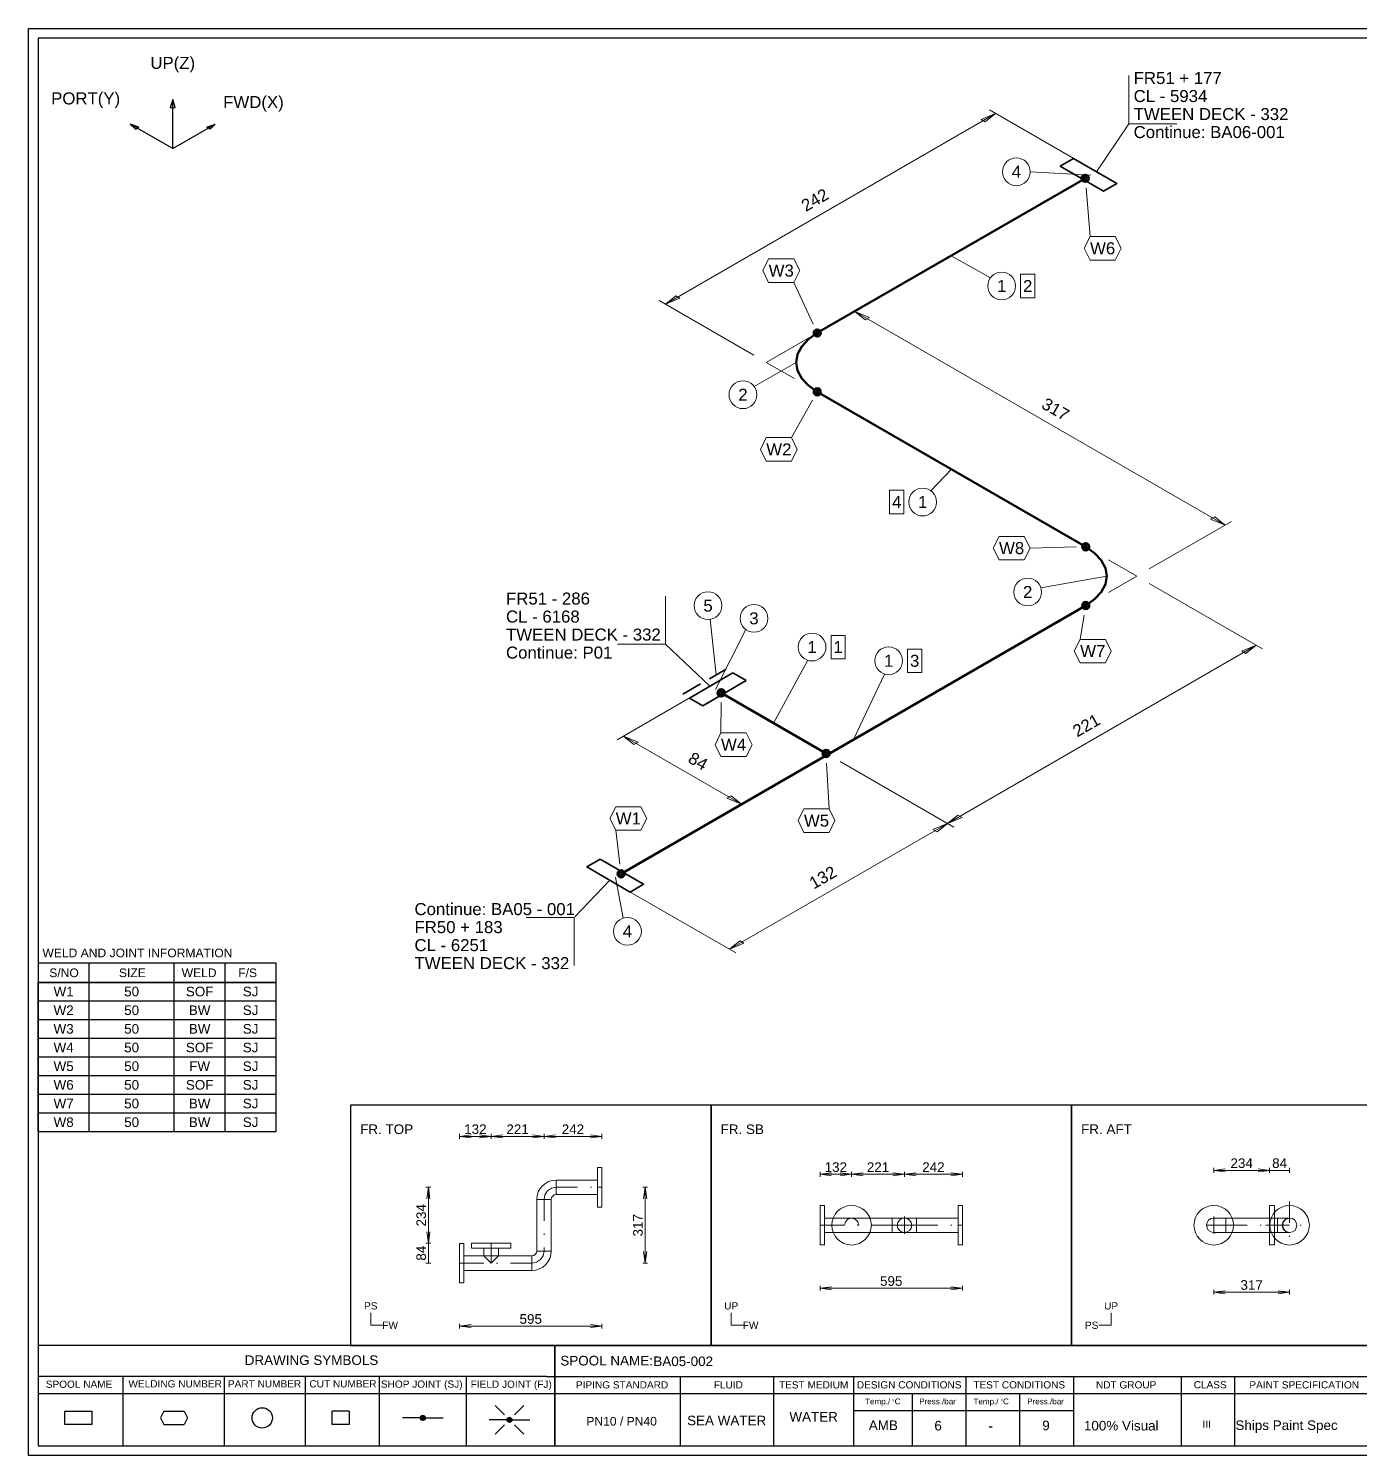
# Model space of a CAD drawing. Header units: millimetres. Extents: x 0 to 420, y 0 to 297.
# Drawn here: x 0 to 277.1, y 0 to 297 of the extents above; entities that cross this region are included whole.
import ezdxf
from ezdxf.enums import TextEntityAlignment as Align

# ---------------------------------------------------------------- set-up
doc = ezdxf.new("R2010")
doc.units = ezdxf.units.MM
doc.linetypes.add('DOTTED_DASHED5', pattern=[9.99997, 4.444431, -2.666659, 0.222222, -2.666659])
doc.linetypes.add('DOTTED_DASHED6', pattern=[10.0002, 4.444533, -2.66672, 0.222227, -2.66672])
for name, color, linetype in [('FramesFromTables', 40, 'Continuous'), ('I_Coordinates', 11, 'Continuous'), ('I_CutNumbers', 10, 'Continuous'), ('I_Dimensions', 4, 'Continuous'), ('I_OtherComponents', 2, 'Continuous'), ('I_PartNumbers', 9, 'Continuous'), ('I_Pipes', 1, 'Continuous'), ('I_Tags', 8, 'Continuous'), ('SymbolsOnDrawingSheet', 1, 'Continuous'), ('TextFromTables', 2, 'Continuous'), ('TextFromTextBoxes', 2, 'Continuous')]:
    doc.layers.add(name, color=color, linetype=linetype)
doc.styles.add('Cadmatic Default Text', font='arial.ttf')

# ---------------------------------------------------------------- blocks, each defined once
blk = doc.blocks.new('BA01728716379_PRT_1_3')
at = {"layer": 'I_Pipes', "linetype": 'ByBlock', "lineweight": 50}
blk.add_line((92.11, 135.43), (113.95, 122.82), dxfattribs=at)
blk = doc.blocks.new('BA01728716379_PRT_8_3')
at = {"layer": 'I_OtherComponents', "linetype": 'ByBlock', "lineweight": 35, "flags": 128}
blk.add_lwpolyline([(66.91, 100.81), (64.13, 99.2), (73.18, 93.97), (75.96, 95.58), (66.91, 100.81)], dxfattribs=at)
at = {"layer": 'I_OtherComponents', "linetype": 'ByBlock', "lineweight": 50}
for radius in [0.75, 0.375]:
    blk.add_circle((71.29, 97.78), radius, dxfattribs=at)
blk = doc.blocks.new('BA01728716379_PRT_9_3')
at = {"layer": 'I_Pipes', "linetype": 'ByBlock', "lineweight": 50}
blk.add_line((167.96, 153.59), (71.29, 97.78), dxfattribs=at)
blk = doc.blocks.new('BA01728716379_PRT_12_3')
at = {"layer": 'I_Pipes', "linetype": 'ByBlock', "lineweight": 0}
for q in [(172.73, 163.09), (172.73, 156.35)]:
    blk.add_line((178.57, 159.72), q, dxfattribs=at)
at = {"layer": 'I_Pipes', "linetype": 'ByBlock', "lineweight": 50, "flags": 128}
blk.add_lwpolyline([(167.96, 165.84), (169.82, 164.53), (171.21, 163.03), (172.06, 161.41), (172.35, 159.72), (172.06, 158.03), (171.21, 156.4), (169.82, 154.91), (167.96, 153.59)], dxfattribs=at)
at = {"layer": 'I_Pipes', "linetype": 'ByBlock', "lineweight": 50}
for centre, radius in [((167.96, 165.84), 0.75), ((167.96, 165.84), 0.375), ((167.96, 153.59), 0.75), ((167.96, 153.59), 0.375)]:
    blk.add_circle(centre, radius, dxfattribs=at)
blk = doc.blocks.new('BA01728716379_PRT_13_3')
at = {"layer": 'I_Pipes', "linetype": 'ByBlock', "lineweight": 50}
blk.add_line((112.11, 198.09), (167.96, 165.84), dxfattribs=at)
blk = doc.blocks.new('BA01728716379_PRT_15_3')
at = {"layer": 'I_Pipes', "linetype": 'ByBlock', "lineweight": 0}
for q in [(107.34, 207.58), (107.34, 200.84)]:
    blk.add_line((101.5, 204.21), q, dxfattribs=at)
at = {"layer": 'I_Pipes', "linetype": 'ByBlock', "lineweight": 50, "flags": 128}
blk.add_lwpolyline([(112.11, 210.33), (110.25, 209.02), (108.86, 207.52), (108.01, 205.9), (107.72, 204.21), (108.01, 202.52), (108.86, 200.89), (110.25, 199.4), (112.11, 198.09)], dxfattribs=at)
at = {"layer": 'I_Pipes', "linetype": 'ByBlock', "lineweight": 50}
for centre, radius in [((112.11, 210.33), 0.75), ((112.11, 210.33), 0.375), ((112.11, 198.09), 0.75), ((112.11, 198.09), 0.375)]:
    blk.add_circle(centre, radius, dxfattribs=at)
blk = doc.blocks.new('BA01728716379_PRT_16_3')
at = {"layer": 'I_Pipes', "linetype": 'ByBlock', "lineweight": 50}
blk.add_line((112.11, 210.33), (167.85, 242.52), dxfattribs=at)
blk = doc.blocks.new('BA01728716379_PRT_17_3')
at = {"layer": 'I_OtherComponents', "linetype": 'ByBlock', "lineweight": 35, "flags": 128}
blk.add_lwpolyline([(162.62, 245.05), (165.4, 246.65), (174.45, 241.43), (171.67, 239.82), (162.62, 245.05)], dxfattribs=at)
at = {"layer": 'I_OtherComponents', "linetype": 'ByBlock', "lineweight": 50}
for radius in [0.75, 0.375]:
    blk.add_circle((167.85, 242.52), radius, dxfattribs=at)
blk = doc.blocks.new('BA01728716379_DIM_0_3')
at = {"layer": 'I_Dimensions', "linetype": 'ByBlock', "lineweight": 0}
for p, q in [((80.5, 216.33), (149.21, 256)), ((147.91, 256.75), (167.61, 245.38)), ((98.91, 205.71), (79.2, 217.08))]:
    blk.add_line(p, q, dxfattribs=at)
at = {"layer": 'I_Dimensions', "linetype": 'ByBlock', "lineweight": 0, "flags": 128}
for points in [[(149.21, 256), (147.04, 254.25), (146.18, 254.75), (149.21, 256)], [(80.5, 216.33), (83.53, 217.58), (82.67, 218.08), (80.5, 216.33)]]:
    blk.add_lwpolyline(points, dxfattribs=at)
at = {"layer": 'I_Dimensions', "linetype": 'ByBlock', "lineweight": 0, "style": 'Cadmatic Default Text'}
blk.add_text('242', height=2.5, rotation=30, dxfattribs=at).set_placement((111.61, 238.04), align=Align.MIDDLE_CENTER)
blk = doc.blocks.new('BA01728716379_DIM_1_3')
at = {"layer": 'I_Dimensions', "linetype": 'ByBlock', "lineweight": 0}
for p, q in [((104.1, 205.71), (121.21, 215.58)), ((119.91, 214.83), (196.97, 170.34)), ((198.27, 171.09), (181.16, 161.22))]:
    blk.add_line(p, q, dxfattribs=at)
at = {"layer": 'I_Dimensions', "linetype": 'ByBlock', "lineweight": 0, "flags": 128}
for points in [[(119.91, 214.83), (122.07, 213.08), (122.94, 213.58), (119.91, 214.83)], [(196.97, 170.34), (193.94, 171.59), (194.8, 172.09), (196.97, 170.34)]]:
    blk.add_lwpolyline(points, dxfattribs=at)
at = {"layer": 'I_Dimensions', "linetype": 'ByBlock', "lineweight": 0, "style": 'Cadmatic Default Text'}
blk.add_text('317', height=2.5, rotation=330, dxfattribs=at).set_placement((161.69, 194.46), align=Align.MIDDLE_CENTER)
blk = doc.blocks.new('BA01728716379_DIM_2_3')
at = {"layer": 'I_Dimensions', "linetype": 'ByBlock', "lineweight": 0}
for p, q in [((204.76, 144.59), (181.16, 158.22)), ((139.2, 108.24), (203.46, 145.34)), ((116.9, 121.12), (140.5, 107.49))]:
    blk.add_line(p, q, dxfattribs=at)
at = {"layer": 'I_Dimensions', "linetype": 'ByBlock', "lineweight": 0, "flags": 128}
for points in [[(203.46, 145.34), (201.3, 143.59), (200.43, 144.09), (203.46, 145.34)], [(139.2, 108.24), (142.24, 109.49), (141.37, 109.99), (139.2, 108.24)]]:
    blk.add_lwpolyline(points, dxfattribs=at)
at = {"layer": 'I_Dimensions', "linetype": 'ByBlock', "lineweight": 0, "style": 'Cadmatic Default Text'}
blk.add_text('221', height=2.5, rotation=30, dxfattribs=at).set_placement((168.09, 128.67), align=Align.MIDDLE_CENTER)
blk = doc.blocks.new('BA01728716379_DIM_3_3')
at = {"layer": 'I_Dimensions', "linetype": 'ByBlock', "lineweight": 0}
for p, q in [((140.5, 107.49), (116.9, 121.12)), ((93.83, 82.05), (139.2, 108.24)), ((71.53, 94.92), (95.13, 81.3))]:
    blk.add_line(p, q, dxfattribs=at)
at = {"layer": 'I_Dimensions', "linetype": 'ByBlock', "lineweight": 0, "flags": 128}
for points in [[(139.2, 108.24), (137.04, 106.49), (136.17, 106.99), (139.2, 108.24)], [(93.83, 82.05), (96.86, 83.3), (96, 83.8), (93.83, 82.05)]]:
    blk.add_lwpolyline(points, dxfattribs=at)
at = {"layer": 'I_Dimensions', "linetype": 'ByBlock', "lineweight": 0, "style": 'Cadmatic Default Text'}
blk.add_text('132', height=2.5, rotation=30, dxfattribs=at).set_placement((113.27, 97.02), align=Align.MIDDLE_CENTER)
blk = doc.blocks.new('BA01728716379_DIM_4_3')
at = {"layer": 'I_Dimensions', "linetype": 'ByBlock', "lineweight": 0}
for p, q in [((87.15, 135.29), (70.48, 125.67)), ((71.78, 126.42), (96.34, 112.24)), ((95.04, 111.49), (111.71, 121.12))]:
    blk.add_line(p, q, dxfattribs=at)
at = {"layer": 'I_Dimensions', "linetype": 'ByBlock', "lineweight": 0, "flags": 128}
for points in [[(71.78, 126.42), (73.95, 124.67), (74.81, 125.17), (71.78, 126.42)], [(96.34, 112.24), (93.3, 113.49), (94.17, 113.99), (96.34, 112.24)]]:
    blk.add_lwpolyline(points, dxfattribs=at)
at = {"layer": 'I_Dimensions', "linetype": 'ByBlock', "lineweight": 0, "style": 'Cadmatic Default Text'}
blk.add_text('84', height=2.5, rotation=330, dxfattribs=at).set_placement((87.31, 121.21), align=Align.MIDDLE_CENTER)
blk = doc.blocks.new('BA01728716379_CRD_0_3')
at = {"layer": 'I_Coordinates', "linetype": 'ByBlock', "lineweight": 0}
blk.add_line((176.93, 253.9), (170.21, 243.88), dxfattribs=at)
at = {"layer": 'I_Coordinates', "linetype": 'ByBlock', "lineweight": 0, "flags": 128}
blk.add_lwpolyline([(176.93, 263.9), (176.93, 253.9), (186.93, 253.9)], dxfattribs=at)
at = {"layer": 'I_Coordinates', "linetype": 'ByBlock', "lineweight": 0, "style": 'Cadmatic Default Text'}
for s, p in [('FR51 + 177', (177.93, 262.15)), ('CL - 5934', (177.93, 258.4)), ('TWEEN DECK - 332', (177.93, 254.65)), ('Continue: BA06-001', (177.93, 250.9))]:
    blk.add_text(s, height=2.5, dxfattribs=at).set_placement(p)
blk = doc.blocks.new('BA01728716379_CRD_1_3')
at = {"layer": 'I_Coordinates', "linetype": 'ByBlock', "lineweight": 0}
blk.add_line((61.69, 88.84), (68.93, 96.42), dxfattribs=at)
at = {"layer": 'I_Coordinates', "linetype": 'ByBlock', "lineweight": 0, "flags": 128}
blk.add_lwpolyline([(61.52, 78.67), (61.52, 88.67), (51.52, 88.67)], dxfattribs=at)
at = {"layer": 'I_Coordinates', "linetype": 'ByBlock', "lineweight": 0, "style": 'Cadmatic Default Text'}
for s, p in [('Continue: BA05 - 001', (28.3, 91.67)), ('FR50 + 183', (28.3, 87.92)), ('CL - 6251', (28.3, 84.17)), ('TWEEN DECK - 332', (28.3, 80.42))]:
    blk.add_text(s, height=2.5, dxfattribs=at).set_placement(p, align=Align.TOP_LEFT)
blk = doc.blocks.new('BA01728716379_CRD_2_3')
at = {"layer": 'I_Coordinates', "linetype": 'ByBlock', "lineweight": 0}
blk.add_line((80.55, 145.56), (89.75, 136.79), dxfattribs=at)
at = {"layer": 'I_Coordinates', "linetype": 'ByBlock', "lineweight": 0, "flags": 128}
blk.add_lwpolyline([(80.55, 155.56), (80.55, 145.56), (70.55, 145.56)], dxfattribs=at)
at = {"layer": 'I_Coordinates', "linetype": 'ByBlock', "lineweight": 0, "style": 'Cadmatic Default Text'}
for s, p in [('FR51 - 286', (47.34, 153.81)), ('CL - 6168', (47.34, 150.06)), ('TWEEN DECK - 332', (47.34, 146.31)), ('Continue: P01', (47.34, 142.56))]:
    blk.add_text(s, height=2.5, dxfattribs=at).set_placement(p)
blk = doc.blocks.new('BA01728716379_PTN_0_3')
at = {"layer": 'I_PartNumbers', "linetype": 'ByBlock', "lineweight": 0}
blk.add_line((71.72, 88.54), (70.11, 97.1), dxfattribs=at)
blk.add_circle((72.61, 85.78), 2.89, dxfattribs=at)
at = {"layer": 'I_PartNumbers', "linetype": 'ByBlock', "lineweight": 0, "style": 'Cadmatic Default Text'}
blk.add_text('4', height=2.5, dxfattribs=at).set_placement((72.61, 85.78), align=Align.MIDDLE_CENTER)
blk = doc.blocks.new('BA01728716379_PTN_1_3')
at = {"layer": 'I_PartNumbers', "linetype": 'ByBlock', "lineweight": 0}
blk.add_line((97.23, 148.6), (90.93, 136.11), dxfattribs=at)
blk.add_circle((98.93, 150.94), 2.89, dxfattribs=at)
at = {"layer": 'I_PartNumbers', "linetype": 'ByBlock', "lineweight": 0, "style": 'Cadmatic Default Text'}
blk.add_text('3', height=2.5, dxfattribs=at).set_placement((98.93, 150.94), align=Align.MIDDLE_CENTER)
blk = doc.blocks.new('BA01728716379_PTN_2_3')
at = {"layer": 'I_PartNumbers', "linetype": 'ByBlock', "lineweight": 0}
blk.add_line((110.14, 142.2), (103.03, 129.13), dxfattribs=at)
blk.add_circle((111.03, 144.95), 2.89, dxfattribs=at)
at = {"layer": 'I_PartNumbers', "linetype": 'ByBlock', "lineweight": 0, "style": 'Cadmatic Default Text'}
blk.add_text('1', height=2.5, dxfattribs=at).set_placement((111.03, 144.95), align=Align.MIDDLE_CENTER)
blk = doc.blocks.new('BA01728716379_PTN_3_3')
at = {"layer": 'I_PartNumbers', "linetype": 'ByBlock', "lineweight": 0}
blk.add_line((126.07, 139.34), (119.62, 125.69), dxfattribs=at)
blk.add_circle((126.96, 142.1), 2.89, dxfattribs=at)
at = {"layer": 'I_PartNumbers', "linetype": 'ByBlock', "lineweight": 0, "style": 'Cadmatic Default Text'}
blk.add_text('1', height=2.5, dxfattribs=at).set_placement((126.96, 142.1), align=Align.MIDDLE_CENTER)
blk = doc.blocks.new('BA01728716379_PTN_4_3')
at = {"layer": 'I_PartNumbers', "linetype": 'ByBlock', "lineweight": 0}
blk.add_line((158.64, 157.31), (172.35, 159.72), dxfattribs=at)
blk.add_circle((155.89, 156.42), 2.89, dxfattribs=at)
at = {"layer": 'I_PartNumbers', "linetype": 'ByBlock', "lineweight": 0, "style": 'Cadmatic Default Text'}
blk.add_text('2', height=2.5, dxfattribs=at).set_placement((155.89, 156.42), align=Align.MIDDLE_CENTER)
blk = doc.blocks.new('BA01728716379_PTN_5_3')
at = {"layer": 'I_PartNumbers', "linetype": 'ByBlock', "lineweight": 0}
blk.add_line((135.74, 177.48), (140.03, 181.96), dxfattribs=at)
blk.add_circle((134.03, 175.14), 2.89, dxfattribs=at)
at = {"layer": 'I_PartNumbers', "linetype": 'ByBlock', "lineweight": 0, "style": 'Cadmatic Default Text'}
blk.add_text('1', height=2.5, dxfattribs=at).set_placement((134.03, 175.14), align=Align.MIDDLE_CENTER)
blk = doc.blocks.new('BA01728716379_PTN_6_3')
at = {"layer": 'I_PartNumbers', "linetype": 'ByBlock', "lineweight": 0}
blk.add_line((98.98, 199.18), (107.72, 204.21), dxfattribs=at)
blk.add_circle((96.64, 197.48), 2.89, dxfattribs=at)
at = {"layer": 'I_PartNumbers', "linetype": 'ByBlock', "lineweight": 0, "style": 'Cadmatic Default Text'}
blk.add_text('2', height=2.5, dxfattribs=at).set_placement((96.64, 197.48), align=Align.MIDDLE_CENTER)
blk = doc.blocks.new('BA01728716379_PTN_7_3')
at = {"layer": 'I_PartNumbers', "linetype": 'ByBlock', "lineweight": 0}
blk.add_line((148.14, 221.8), (139.98, 226.42), dxfattribs=at)
blk.add_circle((150.48, 220.1), 2.89, dxfattribs=at)
at = {"layer": 'I_PartNumbers', "linetype": 'ByBlock', "lineweight": 0, "style": 'Cadmatic Default Text'}
blk.add_text('1', height=2.5, dxfattribs=at).set_placement((150.48, 220.1), align=Align.MIDDLE_CENTER)
blk = doc.blocks.new('BA01728716379_PTN_8_3')
at = {"layer": 'I_PartNumbers', "linetype": 'ByBlock', "lineweight": 0}
blk.add_line((156.43, 243.88), (169.03, 243.2), dxfattribs=at)
blk.add_circle((153.53, 243.88), 2.89, dxfattribs=at)
at = {"layer": 'I_PartNumbers', "linetype": 'ByBlock', "lineweight": 0, "style": 'Cadmatic Default Text'}
blk.add_text('4', height=2.5, dxfattribs=at).set_placement((153.53, 243.88), align=Align.MIDDLE_CENTER)
blk = doc.blocks.new('BA01728716379_CUT_9_3')
at = {"layer": 'I_CutNumbers', "linetype": 'ByBlock', "lineweight": 0, "flags": 128}
blk.add_lwpolyline([(117.91, 142.5), (117.91, 147.4), (114.97, 147.4), (114.97, 142.5), (117.91, 142.5)], dxfattribs=at)
at = {"layer": 'I_CutNumbers', "linetype": 'ByBlock', "lineweight": 0, "style": 'Cadmatic Default Text'}
blk.add_text('1', height=2.5, dxfattribs=at).set_placement((116.44, 144.95), align=Align.MIDDLE_CENTER)
blk = doc.blocks.new('BA01728716379_CUT_10_3')
at = {"layer": 'I_CutNumbers', "linetype": 'ByBlock', "lineweight": 0, "flags": 128}
blk.add_lwpolyline([(133.84, 139.65), (133.84, 144.54), (130.9, 144.54), (130.9, 139.65), (133.84, 139.65)], dxfattribs=at)
at = {"layer": 'I_CutNumbers', "linetype": 'ByBlock', "lineweight": 0, "style": 'Cadmatic Default Text'}
blk.add_text('3', height=2.5, dxfattribs=at).set_placement((132.37, 142.1), align=Align.MIDDLE_CENTER)
blk = doc.blocks.new('BA01728716379_CUT_11_3')
at = {"layer": 'I_CutNumbers', "linetype": 'ByBlock', "lineweight": 0, "flags": 128}
blk.add_lwpolyline([(130.1, 172.69), (130.1, 177.59), (127.16, 177.59), (127.16, 172.69), (130.1, 172.69)], dxfattribs=at)
at = {"layer": 'I_CutNumbers', "linetype": 'ByBlock', "lineweight": 0, "style": 'Cadmatic Default Text'}
blk.add_text('4', height=2.5, dxfattribs=at).set_placement((128.63, 175.14), align=Align.MIDDLE_CENTER)
blk = doc.blocks.new('BA01728716379_CUT_12_3')
at = {"layer": 'I_CutNumbers', "linetype": 'ByBlock', "lineweight": 0, "flags": 128}
blk.add_lwpolyline([(157.36, 217.65), (157.36, 222.55), (154.42, 222.55), (154.42, 217.65), (157.36, 217.65)], dxfattribs=at)
at = {"layer": 'I_CutNumbers', "linetype": 'ByBlock', "lineweight": 0, "style": 'Cadmatic Default Text'}
blk.add_text('2', height=2.5, dxfattribs=at).set_placement((155.89, 220.1), align=Align.MIDDLE_CENTER)
blk = doc.blocks.new('Pi_Weld_0')
at = {"layer": 'I_Tags', "linetype": 'ByBlock', "lineweight": 0, "flags": 128}
for points in [[(-2.62, 2.45), (-3.84, 0)], [(-3.84, 0), (-2.62, -2.45)], [(2.62, 2.45), (-2.62, 2.45)], [(3.84, 0), (2.62, 2.45)], [(2.62, -2.45), (3.84, 0)], [(-2.62, -2.45), (2.62, -2.45)], [(2.62, -2.45), (6.66, -11.18)]]:
    blk.add_lwpolyline(points, dxfattribs=at)
at = {"layer": 'I_Tags', "linetype": 'ByBlock', "lineweight": 0, "style": 'Cadmatic Default Text'}
blk.add_text('W3', height=2.5, dxfattribs=at).set_placement((0, 0), align=Align.MIDDLE_CENTER)
blk = doc.blocks.new('Pi_Weld_1')
at = {"layer": 'I_Tags', "linetype": 'ByBlock', "lineweight": 0, "flags": 128}
for points in [[(-2.62, 2.45), (-3.46, 12.56)], [(-2.62, 2.45), (-3.84, 0)], [(-3.84, 0), (-2.62, -2.45)], [(2.62, 2.45), (-2.62, 2.45)], [(3.84, 0), (2.62, 2.45)], [(2.62, -2.45), (3.84, 0)], [(-2.62, -2.45), (2.62, -2.45)]]:
    blk.add_lwpolyline(points, dxfattribs=at)
at = {"layer": 'I_Tags', "linetype": 'ByBlock', "lineweight": 0, "style": 'Cadmatic Default Text'}
blk.add_text('W6', height=2.5, dxfattribs=at).set_placement((0, 0), align=Align.MIDDLE_CENTER)
blk = doc.blocks.new('Pi_Weld_2')
at = {"layer": 'I_Tags', "linetype": 'ByBlock', "lineweight": 0, "flags": 128}
for points in [[(-2.62, 2.45), (-3.84, 0)], [(-3.84, 0), (-2.62, -2.45)], [(2.62, 2.45), (-2.62, 2.45)], [(3.84, 0), (2.62, 2.45)], [(2.62, -2.45), (3.84, 0)], [(-2.62, -2.45), (2.62, -2.45)], [(-2.62, -2.45), (-1.75, -9.52)]]:
    blk.add_lwpolyline(points, dxfattribs=at)
at = {"layer": 'I_Tags', "linetype": 'ByBlock', "lineweight": 0, "style": 'Cadmatic Default Text'}
blk.add_text('W1', height=2.5, dxfattribs=at).set_placement((0, 0), align=Align.MIDDLE_CENTER)
blk = doc.blocks.new('Pi_Weld_3')
at = {"layer": 'I_Tags', "linetype": 'ByBlock', "lineweight": 0, "flags": 128}
for points in [[(2.62, 2.45), (2.11, 11.99)], [(-2.62, 2.45), (-3.84, 0)], [(-3.84, 0), (-2.62, -2.45)], [(2.62, 2.45), (-2.62, 2.45)], [(3.84, 0), (2.62, 2.45)], [(2.62, -2.45), (3.84, 0)], [(-2.62, -2.45), (2.62, -2.45)]]:
    blk.add_lwpolyline(points, dxfattribs=at)
at = {"layer": 'I_Tags', "linetype": 'ByBlock', "lineweight": 0, "style": 'Cadmatic Default Text'}
blk.add_text('W5', height=2.5, dxfattribs=at).set_placement((0, 0), align=Align.MIDDLE_CENTER)
blk = doc.blocks.new('Pi_Weld_4')
at = {"layer": 'I_Tags', "linetype": 'ByBlock', "lineweight": 0, "flags": 128}
for points in [[(-2.62, 2.45), (-2.59, 8.79)], [(-2.62, 2.45), (-3.84, 0)], [(-3.84, 0), (-2.62, -2.45)], [(2.62, 2.45), (-2.62, 2.45)], [(3.84, 0), (2.62, 2.45)], [(2.62, -2.45), (3.84, 0)], [(-2.62, -2.45), (2.62, -2.45)]]:
    blk.add_lwpolyline(points, dxfattribs=at)
at = {"layer": 'I_Tags', "linetype": 'ByBlock', "lineweight": 0, "style": 'Cadmatic Default Text'}
blk.add_text('W4', height=2.5, dxfattribs=at).set_placement((0, 0), align=Align.MIDDLE_CENTER)
blk = doc.blocks.new('Pi_Weld_5')
at = {"layer": 'I_Tags', "linetype": 'ByBlock', "lineweight": 0, "flags": 128}
for points in [[(-2.62, 2.45), (-3.84, 0)], [(-3.84, 0), (-2.62, -2.45)], [(2.62, 2.45), (-2.62, 2.45)], [(3.84, 0), (2.62, 2.45)], [(2.62, -2.45), (3.84, 0)], [(3.84, 0), (13.42, 0.24)], [(-2.62, -2.45), (2.62, -2.45)]]:
    blk.add_lwpolyline(points, dxfattribs=at)
at = {"layer": 'I_Tags', "linetype": 'ByBlock', "lineweight": 0, "style": 'Cadmatic Default Text'}
blk.add_text('W8', height=2.5, dxfattribs=at).set_placement((0, 0), align=Align.MIDDLE_CENTER)
blk = doc.blocks.new('Pi_Weld_6')
at = {"layer": 'I_Tags', "linetype": 'ByBlock', "lineweight": 0, "flags": 128}
for points in [[(-2.62, 2.45), (-1.79, 7.51)], [(-2.62, 2.45), (-3.84, 0)], [(-3.84, 0), (-2.62, -2.45)], [(2.62, 2.45), (-2.62, 2.45)], [(3.84, 0), (2.62, 2.45)], [(2.62, -2.45), (3.84, 0)], [(-2.62, -2.45), (2.62, -2.45)]]:
    blk.add_lwpolyline(points, dxfattribs=at)
at = {"layer": 'I_Tags', "linetype": 'ByBlock', "lineweight": 0, "style": 'Cadmatic Default Text'}
blk.add_text('W7', height=2.5, dxfattribs=at).set_placement((0, 0), align=Align.MIDDLE_CENTER)
blk = doc.blocks.new('Pi_Weld_7')
at = {"layer": 'I_Tags', "linetype": 'ByBlock', "lineweight": 0, "flags": 128}
for points in [[(2.62, 2.45), (7.02, 10.25)], [(-2.62, 2.45), (-3.84, 0)], [(-3.84, 0), (-2.62, -2.45)], [(2.62, 2.45), (-2.62, 2.45)], [(3.84, 0), (2.62, 2.45)], [(2.62, -2.45), (3.84, 0)], [(-2.62, -2.45), (2.62, -2.45)]]:
    blk.add_lwpolyline(points, dxfattribs=at)
at = {"layer": 'I_Tags', "linetype": 'ByBlock', "lineweight": 0, "style": 'Cadmatic Default Text'}
blk.add_text('W2', height=2.5, dxfattribs=at).set_placement((0, 0), align=Align.MIDDLE_CENTER)

msp = doc.modelspace()

# ---------------------------------------------------------------- linework, layer by layer
at = {"linetype": 'ByBlock', "lineweight": 18, "flags": 128}
for points in [[(119.29, 51.7), (118.39, 51.7), (118.39, 59.91), (119.29, 59.91), (119.29, 51.7)], [(109.78, 57.31), (118.39, 57.31), (118.39, 54.3), (109.78, 54.3), (109.78, 57.31)], [(109.78, 54.3), (109.78, 57.31)], [(108.75, 53.28), (108.75, 42.55), (105.74, 42.55), (105.74, 53.28), (108.75, 53.28)], [(105.74, 53.28), (108.75, 53.28)], [(164.69, 52.02), (165.59, 52.02), (165.59, 43.81), (164.69, 43.81), (164.69, 52.02)], [(194.29, 43.81), (193.4, 43.81), (193.4, 52.02), (194.29, 52.02), (194.29, 43.81)], [(258.22, 52.02), (259.22, 52.02), (259.22, 43.81), (258.22, 43.81), (258.22, 52.02)], [(179.72, 46.41), (165.59, 46.41), (165.59, 49.42), (179.72, 49.42), (179.72, 46.41)], [(169.74, 47.91), (169.95, 48.66)], [(169.95, 48.66), (169.74, 47.91)], [(170.5, 49.21), (169.95, 48.66)], [(169.95, 48.66), (170.5, 49.21)], [(171.25, 49.42), (170.5, 49.21)], [(170.5, 49.21), (171.25, 49.42)], [(172, 49.21), (171.25, 49.42)], [(171.25, 49.42), (172, 49.21)], [(172.55, 48.66), (172, 49.21)], [(172, 49.21), (172.55, 48.66)], [(172.76, 47.91), (172.55, 48.66)], [(172.55, 48.66), (172.76, 47.91)], [(180.69, 49.42), (179.72, 49.42)], [(179.72, 49.42), (179.72, 49.21), (179.72, 48.66), (179.72, 47.91), (179.72, 47.16), (179.72, 46.61), (179.72, 46.41)], [(181.51, 49.42), (180.69, 49.42)], [(182.05, 49.42), (181.51, 49.42)], [(182.25, 49.42), (182.05, 49.42)], [(182.25, 49.42), (182.44, 49.42)], [(182.44, 49.42), (182.99, 49.42)], [(182.99, 49.42), (183.81, 49.42)], [(183.81, 49.42), (184.78, 49.42)], [(184.78, 49.42), (193.4, 49.42), (193.4, 46.41), (184.78, 46.41), (184.78, 49.42)], [(246.78, 49.42), (246.59, 49.42)], [(247.33, 49.42), (246.78, 49.42)], [(248.15, 49.42), (247.33, 49.42)], [(249.12, 49.42), (248.15, 49.42)], [(249.12, 46.41), (249.12, 46.61), (249.12, 47.16), (249.12, 47.91), (249.12, 48.66), (249.12, 49.21), (249.12, 49.42)], [(249.12, 49.42), (259.85, 49.42), (259.85, 46.41), (249.12, 46.41), (249.12, 49.42)], [(261.63, 49.21), (262.38, 49.42), (259.22, 49.42)], [(259.85, 49.42), (260.82, 49.42)], [(260.82, 49.42), (261.64, 49.42)], [(260.88, 47.91), (261.08, 48.66)], [(261.08, 48.66), (260.88, 47.91)], [(261.08, 47.16), (260.88, 47.91)], [(260.88, 47.91), (261.08, 47.16)], [(261.08, 48.66), (261.63, 49.21)], [(261.63, 49.21), (261.08, 48.66)], [(261.64, 49.42), (262.19, 49.42)], [(262.19, 49.42), (262.38, 49.42)], [(179.72, 46.41), (180.69, 46.41)], [(180.69, 46.41), (181.51, 46.41)], [(181.51, 46.41), (182.05, 46.41)], [(182.05, 46.41), (182.25, 46.41)], [(182.44, 46.41), (182.25, 46.41)], [(182.99, 46.41), (182.44, 46.41)], [(183.81, 46.41), (182.99, 46.41)], [(184.78, 46.41), (183.81, 46.41)], [(246.59, 46.41), (246.78, 46.41)], [(246.78, 46.41), (247.33, 46.41)], [(247.33, 46.41), (248.15, 46.41)], [(248.15, 46.41), (249.12, 46.41)], [(259.22, 46.41), (262.36, 46.41), (261.63, 46.61)], [(260.82, 46.41), (259.85, 46.41)], [(261.64, 46.41), (260.82, 46.41)], [(261.63, 46.61), (261.08, 47.16)], [(261.08, 47.16), (261.63, 46.61)], [(261.63, 46.61), (262.36, 46.41)], [(262.19, 46.41), (261.64, 46.41)], [(262.38, 46.41), (262.19, 46.41)], [(89.69, 44.13), (90.59, 44.13), (90.59, 35.91), (89.69, 35.91), (89.69, 44.13)], [(100.36, 44.18), (100.36, 43.18), (92.14, 43.18), (92.14, 44.18), (100.36, 44.18)], [(94.74, 43.18), (94.74, 41.53), (94.95, 41.32)], [(97.55, 41.32), (97.75, 41.53), (97.75, 43.18)], [(105.74, 42.55), (108.75, 42.55)], [(104.72, 38.51), (90.59, 38.51), (90.59, 41.53), (104.72, 41.53), (104.72, 38.51)], [(94.95, 41.32), (95.5, 40.77)], [(95.5, 40.77), (96.25, 40.02)], [(96.25, 40.02), (97, 40.77)], [(97, 40.77), (97.55, 41.32)], [(104.72, 38.51), (104.72, 41.53)], [(71.2, 27.1), (71.2, 29.67)], [(71.2, 27.1), (73.78, 27.1)], [(146.2, 27.1), (146.2, 29.67)], [(146.2, 27.1), (148.77, 27.1)], [(225.24, 27.1), (222.66, 27.1)], [(225.24, 27.1), (225.24, 29.67)]]:
    msp.add_lwpolyline(points, dxfattribs=at)
at = {"linetype": 'DOTTED_DASHED6', "lineweight": 13, "flags": 128}
for points in [[(109.78, 55.81), (108.81, 55.62), (107.99, 55.07), (107.44, 54.25), (107.25, 53.28)], [(109.78, 55.81), (118.39, 55.81)], [(119.29, 55.81), (118.39, 55.81)], [(107.25, 53.28), (107.25, 42.55)], [(262.38, 52.84), (262.38, 42.98)], [(164.69, 47.91), (165.59, 47.91)], [(179.72, 47.91), (165.59, 47.91)], [(182.25, 46.1), (182.25, 49.72)], [(182.25, 47.91), (184.78, 47.91)], [(182.25, 47.91), (183.75, 47.91)], [(184.78, 47.91), (193.4, 47.91)], [(194.29, 47.91), (193.4, 47.91)], [(246.59, 47.91), (245.09, 47.91)], [(246.59, 49.72), (246.59, 46.1)], [(246.59, 47.91), (249.12, 47.91)], [(249.12, 47.91), (259.85, 47.91)], [(257.45, 47.91), (267.31, 47.91)], [(258.22, 47.91), (259.22, 47.91)], [(259.22, 47.91), (262.38, 47.91)], [(262.38, 47.91), (259.85, 47.91)], [(96.25, 40.02), (96.25, 43.18)], [(89.69, 40.02), (90.59, 40.02)], [(104.72, 40.02), (90.59, 40.02)]]:
    msp.add_lwpolyline(points, dxfattribs=at)
at = {"linetype": 'DOTTED_DASHED5', "lineweight": 13, "flags": 128}
for points in [[(182.25, 47.91), (179.72, 47.91)], [(96.25, 44.18), (96.25, 43.18)], [(107.25, 42.55), (107.06, 41.58), (106.51, 40.76), (105.69, 40.21), (104.72, 40.02)]]:
    msp.add_lwpolyline(points, dxfattribs=at)
at = {"layer": 'FramesFromTables', "linetype": 'ByBlock', "lineweight": -3}
for p, q in [((2, 98.5), (51.5, 98.5)), ((2, 67.43), (2, 98.5)), ((2, 67.43), (2, 98.5)), ((12.6, 67.43), (12.6, 98.5)), ((12.6, 67.43), (12.6, 98.5)), ((30.3, 67.43), (30.3, 98.5)), ((30.3, 67.43), (30.3, 98.5)), ((40.9, 67.43), (40.9, 98.5)), ((40.9, 67.43), (40.9, 98.5)), ((51.5, 67.43), (51.5, 98.5)), ((2, 94.62), (51.5, 94.62)), ((2, 90.73), (51.5, 90.73)), ((2, 86.85), (51.5, 86.85)), ((2, 82.96), (51.5, 82.96)), ((2, 79.08), (51.5, 79.08)), ((2, 75.19), (51.5, 75.19)), ((2, 71.31), (51.5, 71.31))]:
    msp.add_line(p, q, dxfattribs=at)
at = {"layer": 'FramesFromTables', "linetype": 'ByBlock', "lineweight": -3, "flags": 128}
msp.add_lwpolyline([(2, 67.43), (51.5, 67.43), (51.5, 98.5)], dxfattribs=at)
at = {"layer": 'I_OtherComponents', "linetype": 'ByBlock', "lineweight": 35}
for p, q in [((145.17, 163.67), (141.7, 161.67)), ((139.83, 160.59), (136.12, 158.45)), ((146.56, 162.87), (137.51, 157.64)), ((140.29, 156.04), (149.34, 161.27)), ((149.34, 161.27), (146.56, 162.87)), ((137.51, 157.64), (140.29, 156.04))]:
    msp.add_line(p, q, dxfattribs=at)
at = {"layer": 'I_OtherComponents', "linetype": 'ByBlock', "lineweight": 50}
for centre, radius in [((144.11, 158.73), 0.75), ((144.11, 158.73), 0.375), ((165.95, 146.12), 0.75), ((165.95, 146.12), 0.375)]:
    msp.add_circle(centre, radius, dxfattribs=at)
at = {"layer": 'I_PartNumbers', "linetype": 'ByBlock', "lineweight": 0}
msp.add_line((141.82, 174.02), (143.08, 162.47), dxfattribs=at)
msp.add_circle((141.38, 176.88), 2.89, dxfattribs=at)
at = {"layer": 'SymbolsOnDrawingSheet', "linetype": 'ByBlock', "lineweight": -3, "flags": 128}
for points in [[(0, 297), (420, 297), (420, 0), (0, 0), (0, 297)], [(418.01, 295.01), (2, 295.01)], [(2, 295.01), (2, 2)], [(2, 102.57), (51.49, 102.57)], [(12.6, 98.45), (12.6, 102.57)], [(30.28, 98.45), (30.28, 102.57)], [(40.88, 98.45), (40.88, 102.57)], [(51.49, 98.45), (51.49, 102.57)], [(2, 98.5), (51.5, 98.5)], [(2, 98.5), (51.5, 98.5)], [(51.49, 98.47), (2, 98.47)], [(2, 98.45), (51.49, 98.45)], [(2, 22.93), (107.74, 22.93)], [(107.74, 22.93), (292.02, 22.93)], [(109.52, 22.93), (109.52, 2)], [(109.52, 2), (109.52, 22.93)], [(107.74, 16.45), (2, 16.45)], [(19.62, 16.45), (19.62, 2)], [(40.69, 16.45), (40.69, 2)], [(57.56, 16.45), (57.56, 2)], [(72.95, 16.45), (72.95, 2)], [(91.02, 16.45), (91.02, 2)], [(107.74, 16.45), (292.02, 16.45)], [(135.58, 16.45), (135.58, 2)], [(155.03, 16.45), (155.03, 2)], [(171.67, 16.45), (171.67, 2)], [(195.02, 16.45), (195.02, 2)], [(217.4, 16.45), (217.4, 2)], [(239.85, 16.45), (239.85, 2)], [(250.91, 16.34), (250.91, 2)], [(2, 12.91), (292.02, 12.91)], [(183.82, 12.91), (183.82, 2)], [(206.21, 12.91), (206.21, 2)], [(13.2, 6.41), (7.55, 6.41), (7.55, 9.23), (13.2, 9.23)], [(13.2, 9.23), (13.2, 6.41)], [(28.12, 9.23), (27.42, 7.82)], [(28.12, 9.23), (32.36, 9.23)], [(32.36, 9.23), (33.07, 7.82)], [(66.68, 9.23), (66.68, 6.41), (63.15, 6.41), (63.15, 9.23)], [(66.68, 9.23), (63.15, 9.23)], [(99, 8.47), (97.06, 10.41)], [(101.09, 8.47), (103.03, 10.41)], [(171.67, 9.37), (217.4, 9.37)], [(171.67, 9.37), (217.4, 9.37)], [(27.42, 7.82), (28.12, 6.41)], [(28.12, 6.41), (32.36, 6.41)], [(33.07, 7.82), (32.36, 6.41)], [(81.48, 7.82), (77.79, 7.82)], [(81.49, 7.78), (82.04, 8.32)], [(81.51, 7.9), (81.93, 8.32)], [(81.52, 7.7), (82.14, 8.32)], [(81.55, 7.62), (82.22, 8.29)], [(81.56, 8.06), (81.76, 8.26)], [(81.57, 7.54), (82.28, 8.25)], [(81.62, 7.48), (82.34, 8.2)], [(81.68, 7.44), (82.4, 8.16)], [(81.74, 7.39), (82.45, 8.1)], [(81.8, 7.35), (82.48, 8.02)], [(81.88, 7.32), (82.5, 7.94)], [(81.98, 7.32), (82.53, 7.86)], [(82.09, 7.32), (82.52, 7.75)], [(82.24, 7.36), (82.47, 7.59)], [(82.54, 7.82), (86.24, 7.82)], [(99.51, 7.42), (95.82, 7.42)], [(99, 6.38), (97.06, 4.44)], [(99.53, 7.47), (99.99, 7.93)], [(99.53, 7.37), (100.1, 7.93)], [(99.56, 7.29), (100.2, 7.93)], [(99.58, 7.62), (99.88, 7.93)], [(99.58, 7.21), (100.27, 7.89)], [(99.61, 7.13), (100.33, 7.84)], [(99.67, 7.08), (100.39, 7.8)], [(99.73, 7.03), (100.45, 7.75)], [(99.79, 6.99), (100.49, 7.69)], [(99.85, 6.94), (100.52, 7.61)], [(99.94, 6.92), (100.54, 7.53)], [(100.04, 6.92), (100.57, 7.45)], [(100.15, 6.92), (100.54, 7.31)], [(100.38, 7.04), (100.49, 7.15)], [(100.57, 7.42), (104.27, 7.42)], [(101.09, 6.38), (103.03, 4.44)], [(2, 2), (418.01, 2)]]:
    msp.add_lwpolyline(points, dxfattribs=at)
at = {"layer": 'SymbolsOnDrawingSheet', "linetype": 'ByBlock', "lineweight": 25, "flags": 128}
for points in [[(30.5, 280.57), (30, 282.21), (29.5, 280.57), (30.5, 280.57)], [(30, 272), (30, 282.21)], [(22.93, 276.49), (21.16, 277.1), (22.22, 276.08), (22.93, 276.49)], [(30, 272), (21.16, 277.1)], [(30, 272), (38.84, 277.1)], [(37.07, 276.49), (38.84, 277.1), (37.78, 276.08), (37.07, 276.49)], [(67, 22.9), (142, 22.9), (142, 72.9), (67, 72.9), (67, 22.9)], [(142, 22.9), (217, 22.9), (217, 72.9), (142, 72.9), (142, 22.9)], [(217, 22.9), (292, 22.9), (292, 72.9), (217, 72.9), (217, 22.9)]]:
    msp.add_lwpolyline(points, dxfattribs=at)
at = {"layer": 'SymbolsOnDrawingSheet', "linetype": 'ByBlock', "lineweight": 13, "flags": 128}
for points in [[(89.69, 65.91), (89.69, 66.91)], [(89.69, 66.41), (92.09, 66.1), (89.69, 66.41), (92.09, 66.73), (89.69, 66.41)], [(89.69, 66.41), (96.25, 66.41)], [(96.25, 66.41), (93.85, 66.73), (96.25, 66.41), (93.85, 66.1), (96.25, 66.41)], [(96.25, 65.91), (96.25, 66.91)], [(96.25, 66.41), (98.65, 66.1), (96.25, 66.41), (98.65, 66.73), (96.25, 66.41)], [(96.25, 66.41), (107.25, 66.41)], [(107.25, 66.41), (104.85, 66.73), (107.25, 66.41), (104.85, 66.1), (107.25, 66.41)], [(107.25, 65.91), (107.25, 66.91)], [(107.25, 66.41), (109.65, 66.1), (107.25, 66.41), (109.65, 66.73), (107.25, 66.41)], [(107.25, 66.41), (119.29, 66.41)], [(119.29, 66.41), (116.89, 66.73), (119.29, 66.41), (116.89, 66.1), (119.29, 66.41)], [(119.29, 65.91), (119.29, 66.91)], [(246.59, 58.84), (246.59, 59.84)], [(246.59, 59.34), (248.99, 59.02), (246.59, 59.34), (248.99, 59.65), (246.59, 59.34)], [(258.22, 59.34), (255.82, 59.65), (258.22, 59.34), (255.82, 59.02), (258.22, 59.34)], [(258.22, 58.84), (258.22, 59.84)], [(262.38, 58.84), (262.38, 59.84)], [(164.69, 58.02), (164.69, 59.02)], [(164.69, 58.52), (167.09, 58.2), (164.69, 58.52), (167.09, 58.83), (164.69, 58.52)], [(164.69, 58.52), (171.25, 58.52)], [(171.25, 58.52), (168.85, 58.83), (171.25, 58.52), (168.85, 58.2), (171.25, 58.52)], [(171.25, 58.02), (171.25, 59.02)], [(171.25, 58.52), (173.65, 58.2), (171.25, 58.52), (173.65, 58.83), (171.25, 58.52)], [(171.25, 58.52), (182.25, 58.52)], [(182.25, 58.52), (179.85, 58.83), (182.25, 58.52), (179.85, 58.2), (182.25, 58.52)], [(182.25, 58.02), (182.25, 59.02)], [(182.25, 58.52), (184.65, 58.2), (182.25, 58.52), (184.65, 58.83), (182.25, 58.52)], [(182.25, 58.52), (194.29, 58.52)], [(194.29, 58.52), (191.89, 58.83), (194.29, 58.52), (191.89, 58.2), (194.29, 58.52)], [(194.29, 58.02), (194.29, 59.02)], [(246.59, 59.34), (258.22, 59.34)], [(258.22, 59.34), (262.38, 59.34)], [(83.69, 55.81), (82.69, 55.81)], [(83.19, 55.81), (82.88, 53.41), (83.19, 55.81), (83.51, 53.41), (83.19, 55.81)], [(83.19, 44.18), (83.19, 55.81)], [(127.79, 55.81), (128.79, 55.81)], [(128.29, 55.81), (127.97, 53.41), (128.29, 55.81), (128.61, 53.41), (128.29, 55.81)], [(128.29, 40.02), (128.29, 55.81)], [(83.19, 44.18), (83.51, 46.58), (83.19, 44.18), (82.88, 46.58), (83.19, 44.18)], [(83.69, 44.18), (82.69, 44.18)], [(83.19, 40.02), (83.19, 44.18)], [(128.29, 40.02), (128.61, 42.42), (128.29, 40.02), (127.97, 42.42), (128.29, 40.02)], [(83.69, 40.02), (82.69, 40.02)], [(127.79, 40.02), (128.79, 40.02)], [(164.69, 35.31), (164.69, 34.31)], [(164.69, 34.81), (167.09, 34.49), (164.69, 34.81), (167.09, 35.12), (164.69, 34.81)], [(164.69, 34.81), (194.29, 34.81)], [(194.29, 34.81), (191.89, 35.12), (194.29, 34.81), (191.89, 34.49), (194.29, 34.81)], [(194.29, 35.31), (194.29, 34.31)], [(246.59, 34.48), (246.59, 33.48)], [(246.59, 33.98), (248.99, 33.67), (246.59, 33.98), (248.99, 34.3), (246.59, 33.98)], [(246.59, 33.98), (262.38, 33.98)], [(262.38, 33.98), (259.98, 34.3), (262.38, 33.98), (259.98, 33.67), (262.38, 33.98)], [(262.38, 34.48), (262.38, 33.48)], [(89.69, 27.41), (89.69, 26.41)], [(89.69, 26.91), (92.09, 26.6), (89.69, 26.91), (92.09, 27.23), (89.69, 26.91)], [(89.69, 26.91), (119.29, 26.91)], [(119.29, 26.91), (116.89, 27.23), (119.29, 26.91), (116.89, 26.6), (119.29, 26.91)], [(119.29, 27.41), (119.29, 26.41)]]:
    msp.add_lwpolyline(points, dxfattribs=at)
at = {"layer": 'SymbolsOnDrawingSheet', "linetype": 'ByBlock', "lineweight": 18}
for centre, radius in [((171.25, 47.91), 4.11), ((246.59, 47.91), 4.11), ((262.38, 47.91), 4.11), ((182.25, 47.91), 1.51), ((262.38, 47.91), 1.51)]:
    msp.add_circle(centre, radius, dxfattribs=at)
at = {"layer": 'SymbolsOnDrawingSheet', "linetype": 'ByBlock', "lineweight": -3}
for centre, radius in [((48.63, 7.82), 2.12), ((82.01, 7.82), 0.53), ((100.04, 7.42), 0.53)]:
    msp.add_circle(centre, radius, dxfattribs=at)
at = {"layer": 'SymbolsOnDrawingSheet', "linetype": 'ByBlock', "lineweight": 18}
for centre, radius, start, end in [((109.78, 53.28), 4.03, 90, 180), ((109.78, 53.28), 1.02, 90, 180), ((182.25, 47.91), 1.51, 90, 270), ((182.25, 47.91), 1.51, 270, 90), ((182.25, 47.91), 1.51, 270, 90), ((246.59, 47.91), 1.51, 90, 270), ((246.59, 47.91), 1.51, 90, 270), ((262.38, 47.91), 1.51, 270, 90), ((104.72, 42.55), 4.03, 270, 0), ((104.72, 42.55), 1.02, 270, 0)]:
    msp.add_arc(centre, radius, start, end, dxfattribs=at)

# ---------------------------------------------------------------- block references
at = {"layer": 'I_Coordinates', "lineweight": 0}
for name in ['BA01728716379_CRD_0_3', 'BA01728716379_CRD_2_3', 'BA01728716379_CRD_1_3']:
    msp.add_blockref(name, (52, 23.3), dxfattribs=at)
at = {"layer": 'I_CutNumbers', "lineweight": 0}
for name in ['BA01728716379_CUT_12_3', 'BA01728716379_CUT_11_3', 'BA01728716379_CUT_9_3', 'BA01728716379_CUT_10_3']:
    msp.add_blockref(name, (52, 23.3), dxfattribs=at)
at = {"layer": 'I_Dimensions', "lineweight": 0}
for name in ['BA01728716379_DIM_0_3', 'BA01728716379_DIM_1_3', 'BA01728716379_DIM_2_3', 'BA01728716379_DIM_4_3', 'BA01728716379_DIM_3_3']:
    msp.add_blockref(name, (52, 23.3), dxfattribs=at)
at = {"layer": 'I_OtherComponents', "lineweight": 35}
for name in ['BA01728716379_PRT_17_3', 'BA01728716379_PRT_8_3']:
    msp.add_blockref(name, (52, 23.3), dxfattribs=at)
at = {"layer": 'I_PartNumbers', "lineweight": 0}
for name in ['BA01728716379_PTN_8_3', 'BA01728716379_PTN_7_3', 'BA01728716379_PTN_6_3', 'BA01728716379_PTN_5_3', 'BA01728716379_PTN_4_3', 'BA01728716379_PTN_1_3', 'BA01728716379_PTN_2_3', 'BA01728716379_PTN_3_3', 'BA01728716379_PTN_0_3']:
    msp.add_blockref(name, (52, 23.3), dxfattribs=at)
at = {"layer": 'I_Pipes', "lineweight": 50}
for name in ['BA01728716379_PRT_16_3', 'BA01728716379_PRT_15_3', 'BA01728716379_PRT_13_3', 'BA01728716379_PRT_12_3', 'BA01728716379_PRT_9_3', 'BA01728716379_PRT_1_3']:
    msp.add_blockref(name, (52, 23.3), dxfattribs=at)
at = {"layer": 'I_Tags'}
for name, p in [('Pi_Weld_1', (223.48, 251.26)), ('Pi_Weld_0', (156.61, 246.62)), ('Pi_Weld_7', (156.11, 209.4)), ('Pi_Weld_5', (204.54, 188.85)), ('Pi_Weld_6', (221.43, 167.41)), ('Pi_Weld_4', (146.69, 147.94)), ('Pi_Weld_3', (163.95, 132.13)), ('Pi_Weld_2', (124.79, 132.58))]:
    msp.add_blockref(name, p, dxfattribs=at)

# ---------------------------------------------------------------- texts
at = {"layer": 'I_PartNumbers', "linetype": 'ByBlock', "lineweight": 0, "style": 'Cadmatic Default Text'}
msp.add_text('5', height=2.5, dxfattribs=at).set_placement((141.38, 176.88), align=Align.MIDDLE_CENTER)
at = {"layer": 'SymbolsOnDrawingSheet', "linetype": 'ByBlock', "lineweight": 25, "style": 'Cadmatic Default Text'}
for s, p in [('UP(Z)', (30, 289.86)), ('PORT(Y)', (11.88, 282.46)), ('FWD(X)', (46.79, 281.7))]:
    msp.add_text(s, height=2.5, dxfattribs=at).set_placement(p, align=Align.MIDDLE_CENTER)
at = {"layer": 'SymbolsOnDrawingSheet', "linetype": 'ByBlock', "lineweight": -3, "style": 'Cadmatic Default Text'}
for s, p in [('WELD AND JOINT INFORMATION', (2.89, 105.5)), ('S/NO', (4.31, 101.36)), ('SIZE', (18.81, 101.36)), ('WELD', (31.86, 101.36)), ('F/S', (43.63, 101.36))]:
    msp.add_text(s, height=1.8, dxfattribs=at).set_placement(p, align=Align.TOP_LEFT)
at = {"layer": 'SymbolsOnDrawingSheet', "linetype": 'ByBlock', "lineweight": 25, "style": 'Cadmatic Default Text'}
for s, p in [('FR. TOP', (69, 68.9)), ('FR. SB', (144, 68.9)), ('FR. AFT', (219, 68.9))]:
    msp.add_text(s, height=2, dxfattribs=at).set_placement(p, align=Align.TOP_LEFT)
at = {"layer": 'SymbolsOnDrawingSheet', "linetype": 'ByBlock', "lineweight": 13, "style": 'Cadmatic Default Text'}
for s, p in [('132', (92.97, 67.91)), ('221', (101.75, 67.91)), ('242', (113.27, 67.91)), ('132', (167.97, 60.02)), ('221', (176.75, 60.02)), ('242', (188.27, 60.02)), ('234', (252.41, 60.84)), ('84', (260.3, 60.84)), ('595', (179.49, 36.31)), ('317', (254.49, 35.48)), ('595', (104.49, 28.41))]:
    msp.add_text(s, height=2, dxfattribs=at).set_placement(p, align=Align.MIDDLE_CENTER)
for s, p in [('234', (81.69, 49.99)), ('317', (126.79, 47.91)), ('84', (81.69, 42.1))]:
    msp.add_text(s, height=2, rotation=90, dxfattribs=at).set_placement(p, align=Align.MIDDLE_CENTER)
at = {"layer": 'SymbolsOnDrawingSheet', "linetype": 'ByBlock', "lineweight": 18, "style": 'Cadmatic Default Text'}
for s, p in [('PS', (71.2, 31.14)), ('UP', (146.2, 31.14)), ('UP', (225.24, 31.14)), ('FW', (75.24, 27.1)), ('FW', (150.24, 27.1)), ('PS', (221.2, 27.1))]:
    msp.add_text(s, height=1.5, dxfattribs=at).set_placement(p, align=Align.MIDDLE_CENTER)
at = {"layer": 'SymbolsOnDrawingSheet', "linetype": 'ByBlock', "lineweight": -3, "style": 'Cadmatic Default Text'}
for s, height, p in [('DRAWING SYMBOLS', 2, (44.98, 18.84)), ('Temp./  C   ', 1.2, (174.06, 10.65)), ('Press./bar', 1.2, (185.31, 10.65)), ('Temp./  C   ', 1.2, (196.61, 10.65)), ('Press./bar', 1.2, (207.78, 10.65)), ('0', 0.53, (179.71, 11.25)), ('0', 0.53, (202.37, 11.25))]:
    msp.add_text(s, height=height, dxfattribs=at).set_placement(p)
for s, height, p in [('SPOOL NAME:', 2, (110.65, 19.73)), ('SPOOL NAME', 1.5, (3.58, 14.83)), ('WELDING NUMBER', 1.5, (20.79, 14.91)), ('PART NUMBER', 1.5, (41.48, 14.91)), ('CUT NUMBER', 1.5, (58.44, 14.91)), ('SHOP JOINT (SJ)', 1.5, (73.31, 14.85)), ('FIELD JOINT (FJ)', 1.5, (92, 14.83)), ('PIPING STANDARD', 1.5, (113.89, 14.7)), ('FLUID', 1.5, (142.57, 14.7)), ('TEST MEDIUM', 1.5, (156.14, 14.7)), ('DESIGN CONDITIONS', 1.5, (172.34, 14.7)), ('TEST CONDITIONS', 1.5, (196.58, 14.7)), ('NDT GROUP', 1.5, (222.09, 14.7)), ('CLASS', 1.5, (242.43, 14.72)), ('PAINT SPECIFICATION', 1.5, (254.01, 14.7)), ('PN10 / PN40', 1.8, (116.06, 7.12)), ('III', 1.5, (244.26, 6.51))]:
    msp.add_text(s, height=height, dxfattribs=at).set_placement(p, align=Align.MIDDLE_LEFT)
at = {"layer": 'TextFromTables', "linetype": 'ByBlock', "lineweight": 25, "style": 'Cadmatic Default Text'}
for s, p in [('W1', (7.3, 96.56)), ('50', (21.45, 96.56)), ('SOF', (35.6, 96.56)), ('SJ', (46.2, 96.56)), ('W2', (7.3, 92.67)), ('50', (21.45, 92.67)), ('BW', (35.6, 92.67)), ('SJ', (46.2, 92.67)), ('W3', (7.3, 88.79)), ('50', (21.45, 88.79)), ('BW', (35.6, 88.79)), ('SJ', (46.2, 88.79)), ('W4', (7.3, 84.91)), ('50', (21.45, 84.91)), ('SOF', (35.6, 84.91)), ('SJ', (46.2, 84.91)), ('W5', (7.3, 81.02)), ('50', (21.45, 81.02)), ('FW', (35.6, 81.02)), ('SJ', (46.2, 81.02)), ('W6', (7.3, 77.14)), ('50', (21.45, 77.14)), ('SOF', (35.6, 77.14)), ('SJ', (46.2, 77.14)), ('W7', (7.3, 73.25)), ('50', (21.45, 73.25)), ('BW', (35.6, 73.25)), ('SJ', (46.2, 73.25)), ('W8', (7.3, 69.37)), ('50', (21.45, 69.37)), ('BW', (35.6, 69.37)), ('SJ', (46.2, 69.37))]:
    msp.add_text(s, height=2, dxfattribs=at).set_placement(p, align=Align.MIDDLE_CENTER)
at = {"layer": 'TextFromTextBoxes', "linetype": 'ByBlock', "lineweight": -3, "style": 'Cadmatic Default Text'}
msp.add_text('BA05-002', height=2, dxfattribs=at).set_placement((130, 19.6), align=Align.MIDDLE_LEFT)
for s, p in [('WATER', (163.35, 8.05)), ('SEA WATER', (145.25, 7.28)), ('AMB', (177.85, 6.3)), ('6', (189.25, 6.2)), ('-', (200.2, 6.15)), ('9', (211.7, 6.25)), ('100% Visual', (227.35, 6.2)), ('Ships Paint Spec', (261.75, 6.3))]:
    msp.add_text(s, height=2, dxfattribs=at).set_placement(p, align=Align.MIDDLE_CENTER)

doc.saveas('drawing.dxf')
